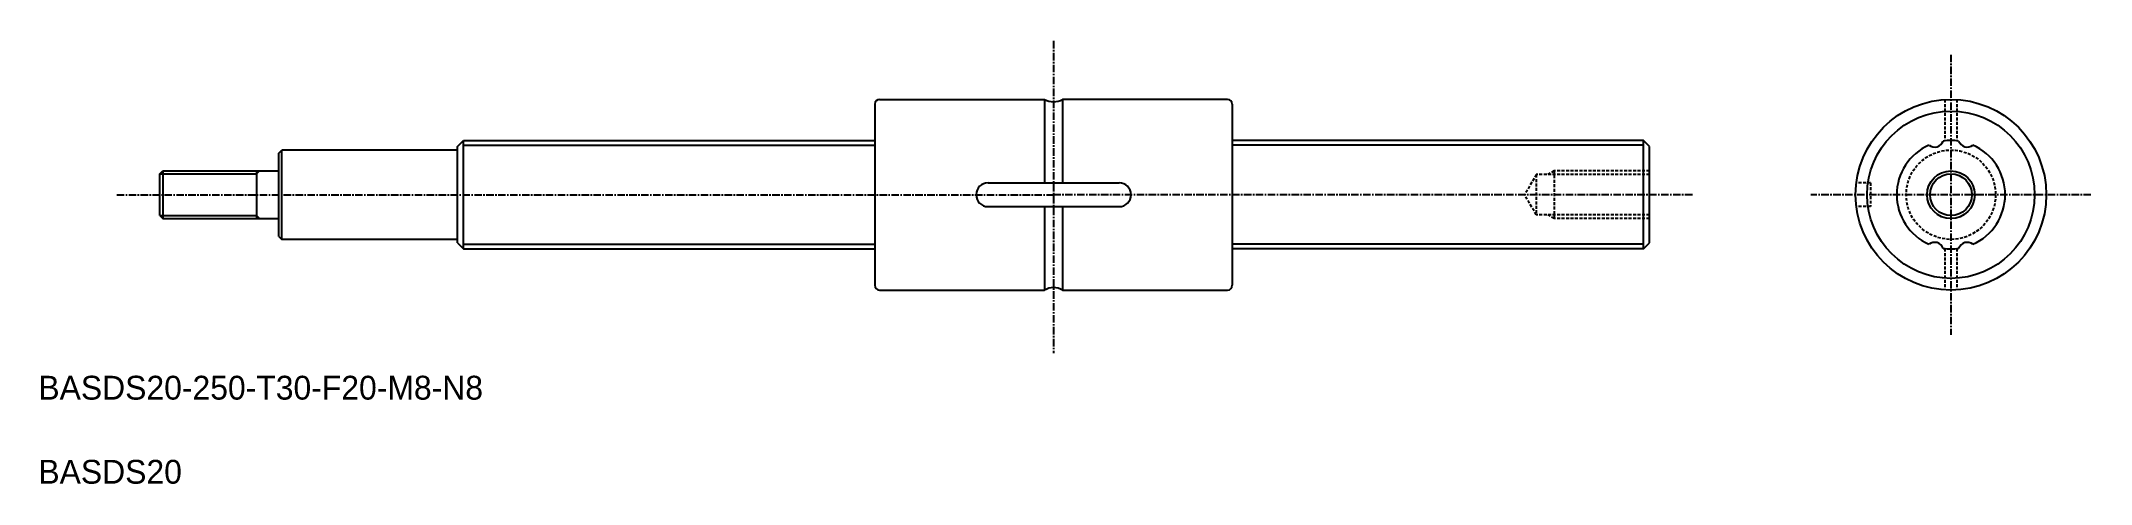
# Model space of a CAD drawing. Extents: x 57 to 401, y 69 to 143.
import ezdxf

# ---------------------------------------------------------------- set-up
doc = ezdxf.new("R2010")
doc.units = 0
doc.linetypes.add('CENTER', pattern=[2, 1.25, -0.25, 0.25, -0.25])
doc.linetypes.add('DASHED', pattern=[0.75, 0.5, -0.25])
doc.layers.get('0').update_dxf_attribs({"linetype": 'CONTINUOUS'})
doc.layers.add('CENTER', color=1, linetype='CENTER')

msp = doc.modelspace()

# ---------------------------------------------------------------- linework, layer by layer
at = {"color": 7, "linetype": 'CONTINUOUS'}
for p, q in [((196.89, 132.52), (196.89, 102.12)), ((197.69, 133.32), (225.39, 133.32)), ((225.39, 133.32), (225.39, 119.32)), ((256.09, 133.32), (228.39, 133.32)), ((228.39, 133.32), (228.39, 119.32)), ((256.89, 132.52), (256.89, 102.12)), ((96.89, 124.32), (97.39, 124.82)), ((96.89, 110.32), (96.89, 124.32)), ((126.89, 124.82), (97.39, 124.82)), ((97.39, 109.82), (97.39, 124.82)), ((126.89, 125.42), (127.89, 126.42)), ((126.89, 109.22), (126.89, 125.42)), ((127.89, 126.42), (196.89, 126.42)), ((127.89, 108.22), (127.89, 126.42)), ((127.89, 125.64), (196.89, 125.64)), ((325.89, 126.42), (256.89, 126.42)), ((325.89, 125.64), (256.89, 125.64)), ((325.89, 108.22), (325.89, 126.42)), ((326.89, 125.42), (325.89, 126.42)), ((326.89, 109.22), (326.89, 125.42)), ((326.89, 124.32), (326.89, 124.32)), ((76.89, 120.82), (77.39, 121.32)), ((76.89, 113.82), (76.89, 120.82)), ((77.39, 121.32), (77.39, 113.32)), ((77.39, 121.32), (96.89, 121.32)), ((93.14, 121.32), (93.14, 113.32)), ((215.89, 119.32), (237.89, 119.32)), ((76.89, 113.82), (77.39, 113.32)), ((215.89, 115.32), (237.89, 115.32)), ((225.39, 115.32), (225.39, 101.32)), ((228.39, 115.32), (228.39, 101.32)), ((77.39, 113.32), (96.89, 113.32)), ((96.89, 110.32), (97.39, 109.82)), ((126.89, 109.82), (97.39, 109.82)), ((126.89, 109.22), (127.89, 108.22)), ((127.89, 109), (196.89, 109)), ((127.89, 108.22), (196.89, 108.22)), ((325.89, 109), (256.89, 109)), ((325.89, 108.22), (256.89, 108.22)), ((325.89, 108.22), (326.89, 109.22)), ((197.69, 101.32), (225.39, 101.32)), ((228.39, 101.32), (256.09, 101.32))]:
    msp.add_line(p, q, dxfattribs=at)
at = {"color": 3, "linetype": 'DASHED'}
for p, q in [((376.48, 133.29), (376.48, 126.37)), ((378.48, 133.29), (378.48, 126.37)), ((307.89, 120.7), (305.95, 117.32)), ((307.89, 120.7), (307.89, 113.95)), ((326.89, 120.7), (307.89, 120.7)), ((310.89, 121.32), (309.81, 120.7)), ((310.89, 121.32), (310.89, 113.32)), ((326.89, 121.32), (310.89, 121.32)), ((307.89, 113.95), (305.95, 117.32)), ((363.98, 119.32), (361.48, 119.32)), ((363.98, 119.32), (363.98, 115.32)), ((326.89, 113.95), (307.89, 113.95)), ((310.89, 113.32), (309.81, 113.95)), ((363.98, 115.32), (361.48, 115.32)), ((326.89, 113.32), (310.89, 113.32)), ((376.48, 108.28), (376.48, 101.35)), ((378.48, 108.28), (378.48, 101.35))]:
    msp.add_line(p, q, dxfattribs=at)
at = {"color": 3, "linetype": 'CONTINUOUS'}
for p, q in [((76.89, 120.82), (93.14, 120.82)), ((93.14, 120.82), (93.64, 121.32)), ((76.89, 113.82), (93.14, 113.82)), ((93.14, 113.82), (93.64, 113.32))]:
    msp.add_line(p, q, dxfattribs=at)
at = {"color": 7, "linetype": 'CONTINUOUS'}
for radius in [16, 14.05, 3.5]:
    msp.add_circle((377.48, 117.32), radius, dxfattribs=at)
at = {"color": 3, "linetype": 'DASHED'}
msp.add_circle((377.48, 117.32), 7.5, dxfattribs=at)
at = {"color": 3, "linetype": 'CONTINUOUS'}
msp.add_circle((377.48, 117.32), 4, dxfattribs=at)
at = {"color": 7, "linetype": 'CONTINUOUS'}
for centre, radius, start, end in [((197.69, 132.52), 0.8, 90, 180), ((226.89, 135.92), 3, 240, 300), ((256.09, 132.52), 0.8, 0, 90), ((377.48, 117.32), 9.1, 113.8704, 246.1296), ((374.82, 127.1), 1.78, 235.0633, 281.6181), ((374.56, 127.03), 1.78, 290.3819, 336.9367), ((377.48, 117.32), 9.1, 81.8703, 98.1296), ((380.41, 127.03), 1.78, 203.0633, 249.6181), ((380.15, 127.1), 1.78, 258.3819, 304.9367), ((377.48, 117.32), 9.1, 293.8704, 66.1296), ((215.89, 117.32), 2, 90, 270), ((237.89, 117.32), 2, 270, 90), ((374.82, 107.54), 1.78, 78.3819, 124.9367), ((374.56, 107.61), 1.78, 23.0633, 69.6181), ((377.48, 117.32), 9.1, 261.8704, 278.1297), ((380.41, 107.61), 1.78, 110.3819, 156.9367), ((380.15, 107.54), 1.78, 55.0633, 101.6181), ((197.69, 102.12), 0.8, 180, 270), ((226.89, 98.72), 3, 60, 120), ((256.09, 102.12), 0.8, 270, 0)]:
    msp.add_arc(centre, radius, start, end, dxfattribs=at)
at = {"layer": 'CENTER', "color": 1, "linetype": 'CENTER'}
for p, q in [((226.89, 143.12), (226.89, 90.72)), ((377.48, 140.82), (377.48, 93.82)), ((69.69, 117.32), (226.89, 117.32)), ((334.09, 117.32), (226.89, 117.32)), ((400.98, 117.32), (353.98, 117.32))]:
    msp.add_line(p, q, dxfattribs=at)

# ---------------------------------------------------------------- texts
at = {"color": 7, "linetype": 'CONTINUOUS'}
for s, p in [('BASDS20-250-T30-F20-M8-N8', (56.53, 82.93)), ('BASDS20', (56.53, 68.82))]:
    msp.add_text(s, height=4, dxfattribs=at).set_placement(p)

doc.saveas('drawing.dxf')
